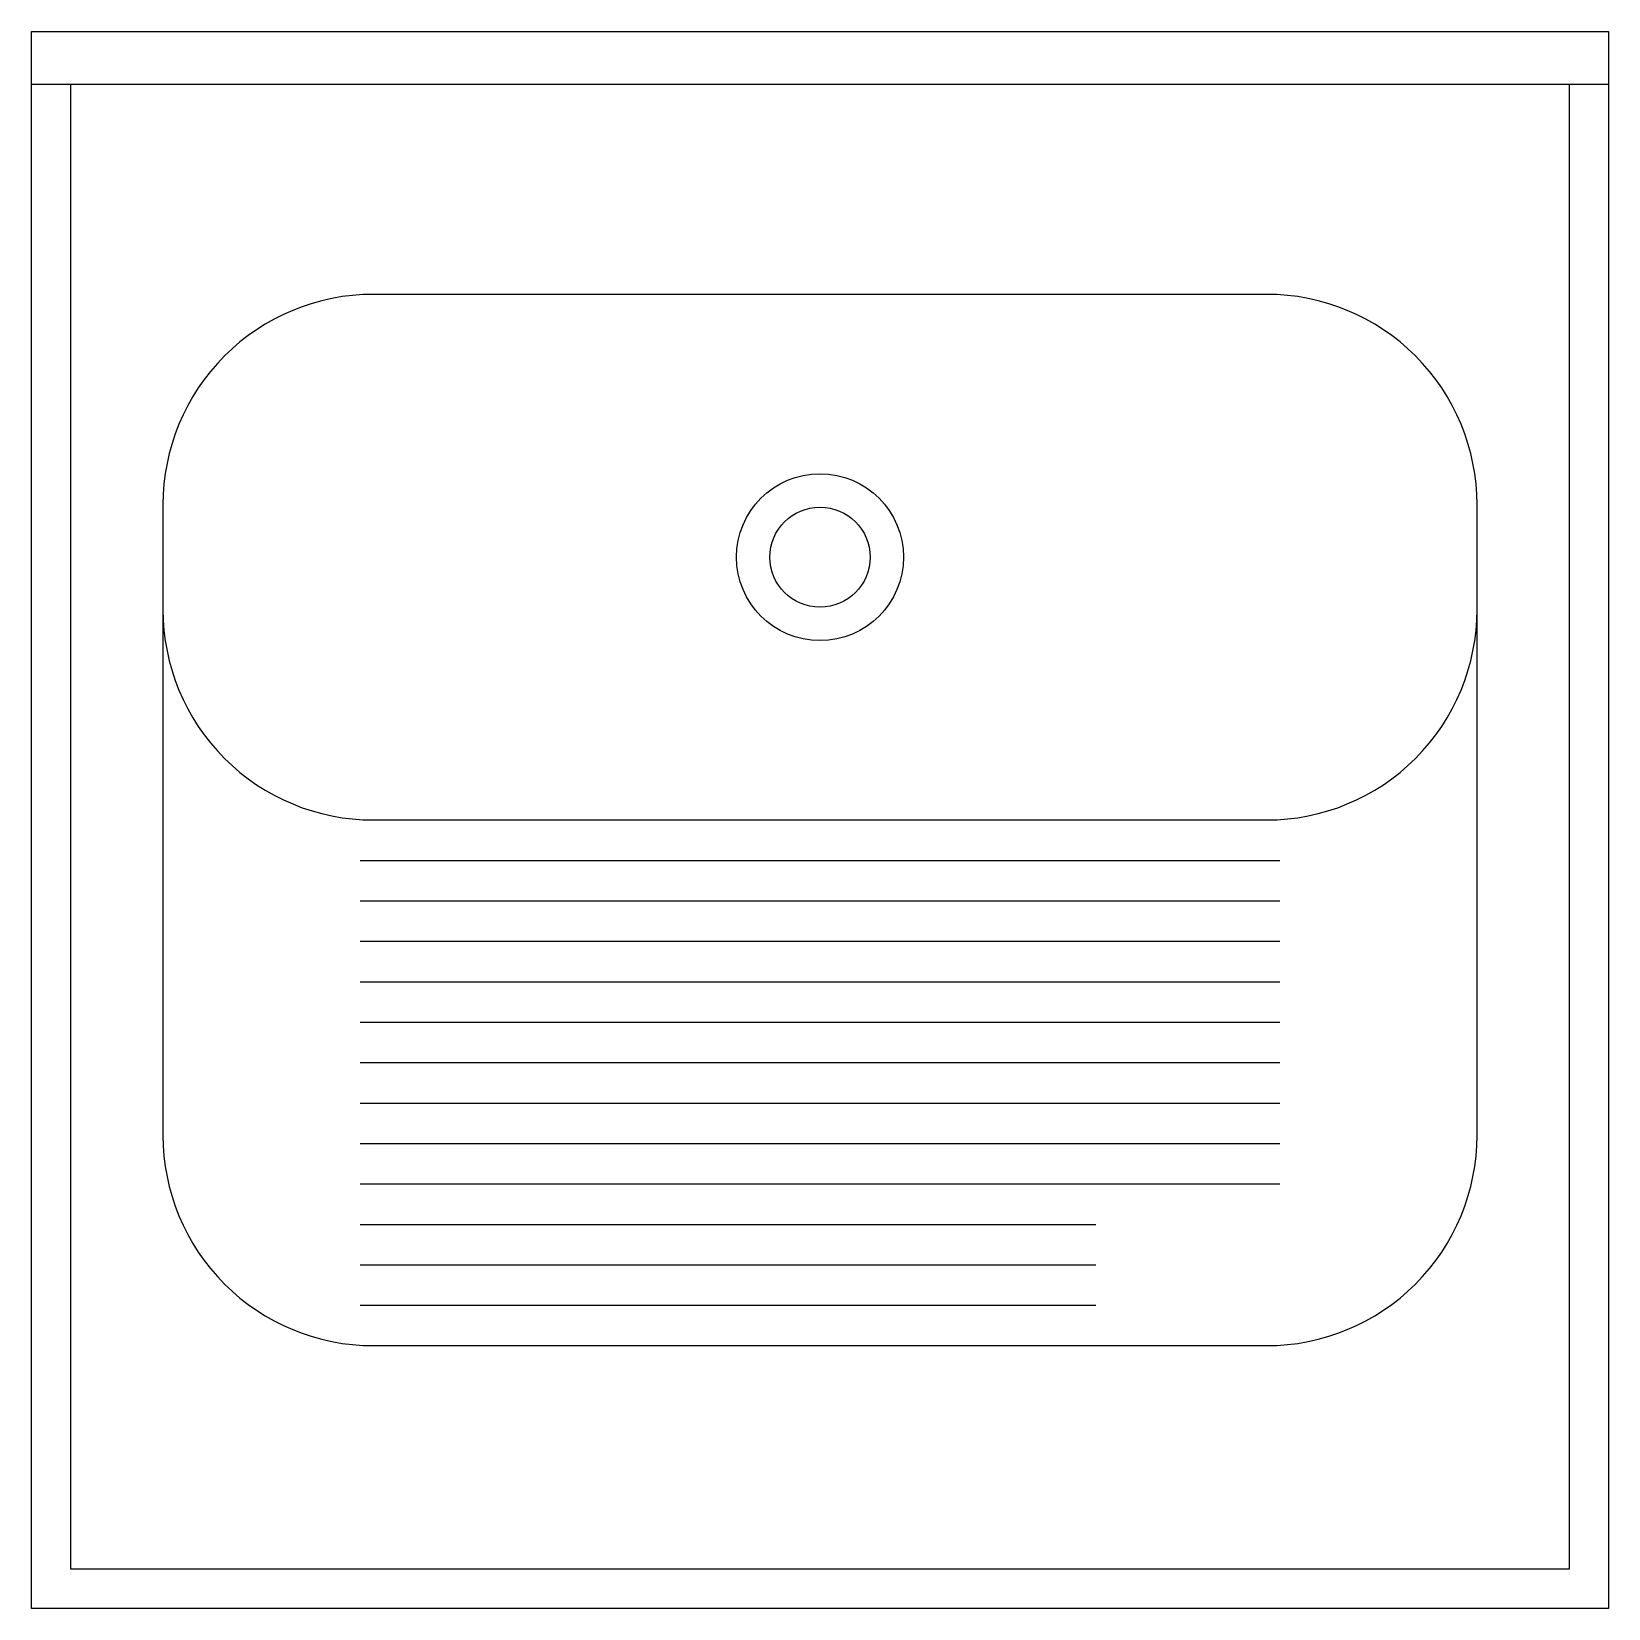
# Model space of a CAD drawing. Extents: x 922 to 1522, y 3409 to 4009.
import ezdxf

# ---------------------------------------------------------------- set-up
doc = ezdxf.new("R2010")
doc.units = 0
doc.header["$LTSCALE"] = 450
doc.layers.get('0').update_dxf_attribs({"linetype": 'CONTINUOUS'})

msp = doc.modelspace()

# ---------------------------------------------------------------- linework, layer by layer
for p, q in [((921.67, 4009.34), (1521.67, 4009.34)), ((921.67, 3409.34), (921.67, 4009.34)), ((1521.67, 4009.34), (1521.67, 3409.34)), ((921.67, 3989.34), (1521.67, 3989.34)), ((936.67, 3424.34), (936.67, 3989.34)), ((1506.67, 3989.34), (1506.67, 3424.34)), ((1046.67, 3693.95), (1396.67, 3693.95)), ((1046.67, 3678.57), (1396.67, 3678.57)), ((1046.67, 3663.19), (1396.67, 3663.19)), ((1046.67, 3647.8), (1396.67, 3647.8)), ((1046.67, 3632.42), (1396.67, 3632.42)), ((1046.67, 3617.03), (1396.67, 3617.03)), ((1046.67, 3601.65), (1396.67, 3601.65)), ((1046.67, 3586.26), (1396.67, 3586.26)), ((1046.67, 3570.88), (1396.67, 3570.88)), ((1046.67, 3555.49), (1326.67, 3555.49)), ((1046.67, 3540.11), (1326.67, 3540.11)), ((1046.67, 3524.72), (1326.67, 3524.72)), ((1506.67, 3424.34), (936.67, 3424.34)), ((1521.67, 3409.34), (921.67, 3409.34))]:
    msp.add_line(p, q)
msp.add_lwpolyline([(1051.67, 3909.34, 0.414214), (971.67, 3829.34), (971.67, 3589.34, 0.414214), (1051.67, 3509.34), (1391.67, 3509.34, 0.414214), (1471.67, 3589.34), (1471.67, 3829.34, 0.414214), (1391.67, 3909.34)], format="xyb", close=True)
msp.add_lwpolyline([(971.67, 3789.34, 0.414214), (1051.67, 3709.34), (1391.67, 3709.34, 0.414214), (1471.67, 3789.34)], format="xyb")
for radius in [31.75, 19.05]:
    msp.add_circle((1221.67, 3809.34), radius)

doc.saveas('drawing.dxf')
